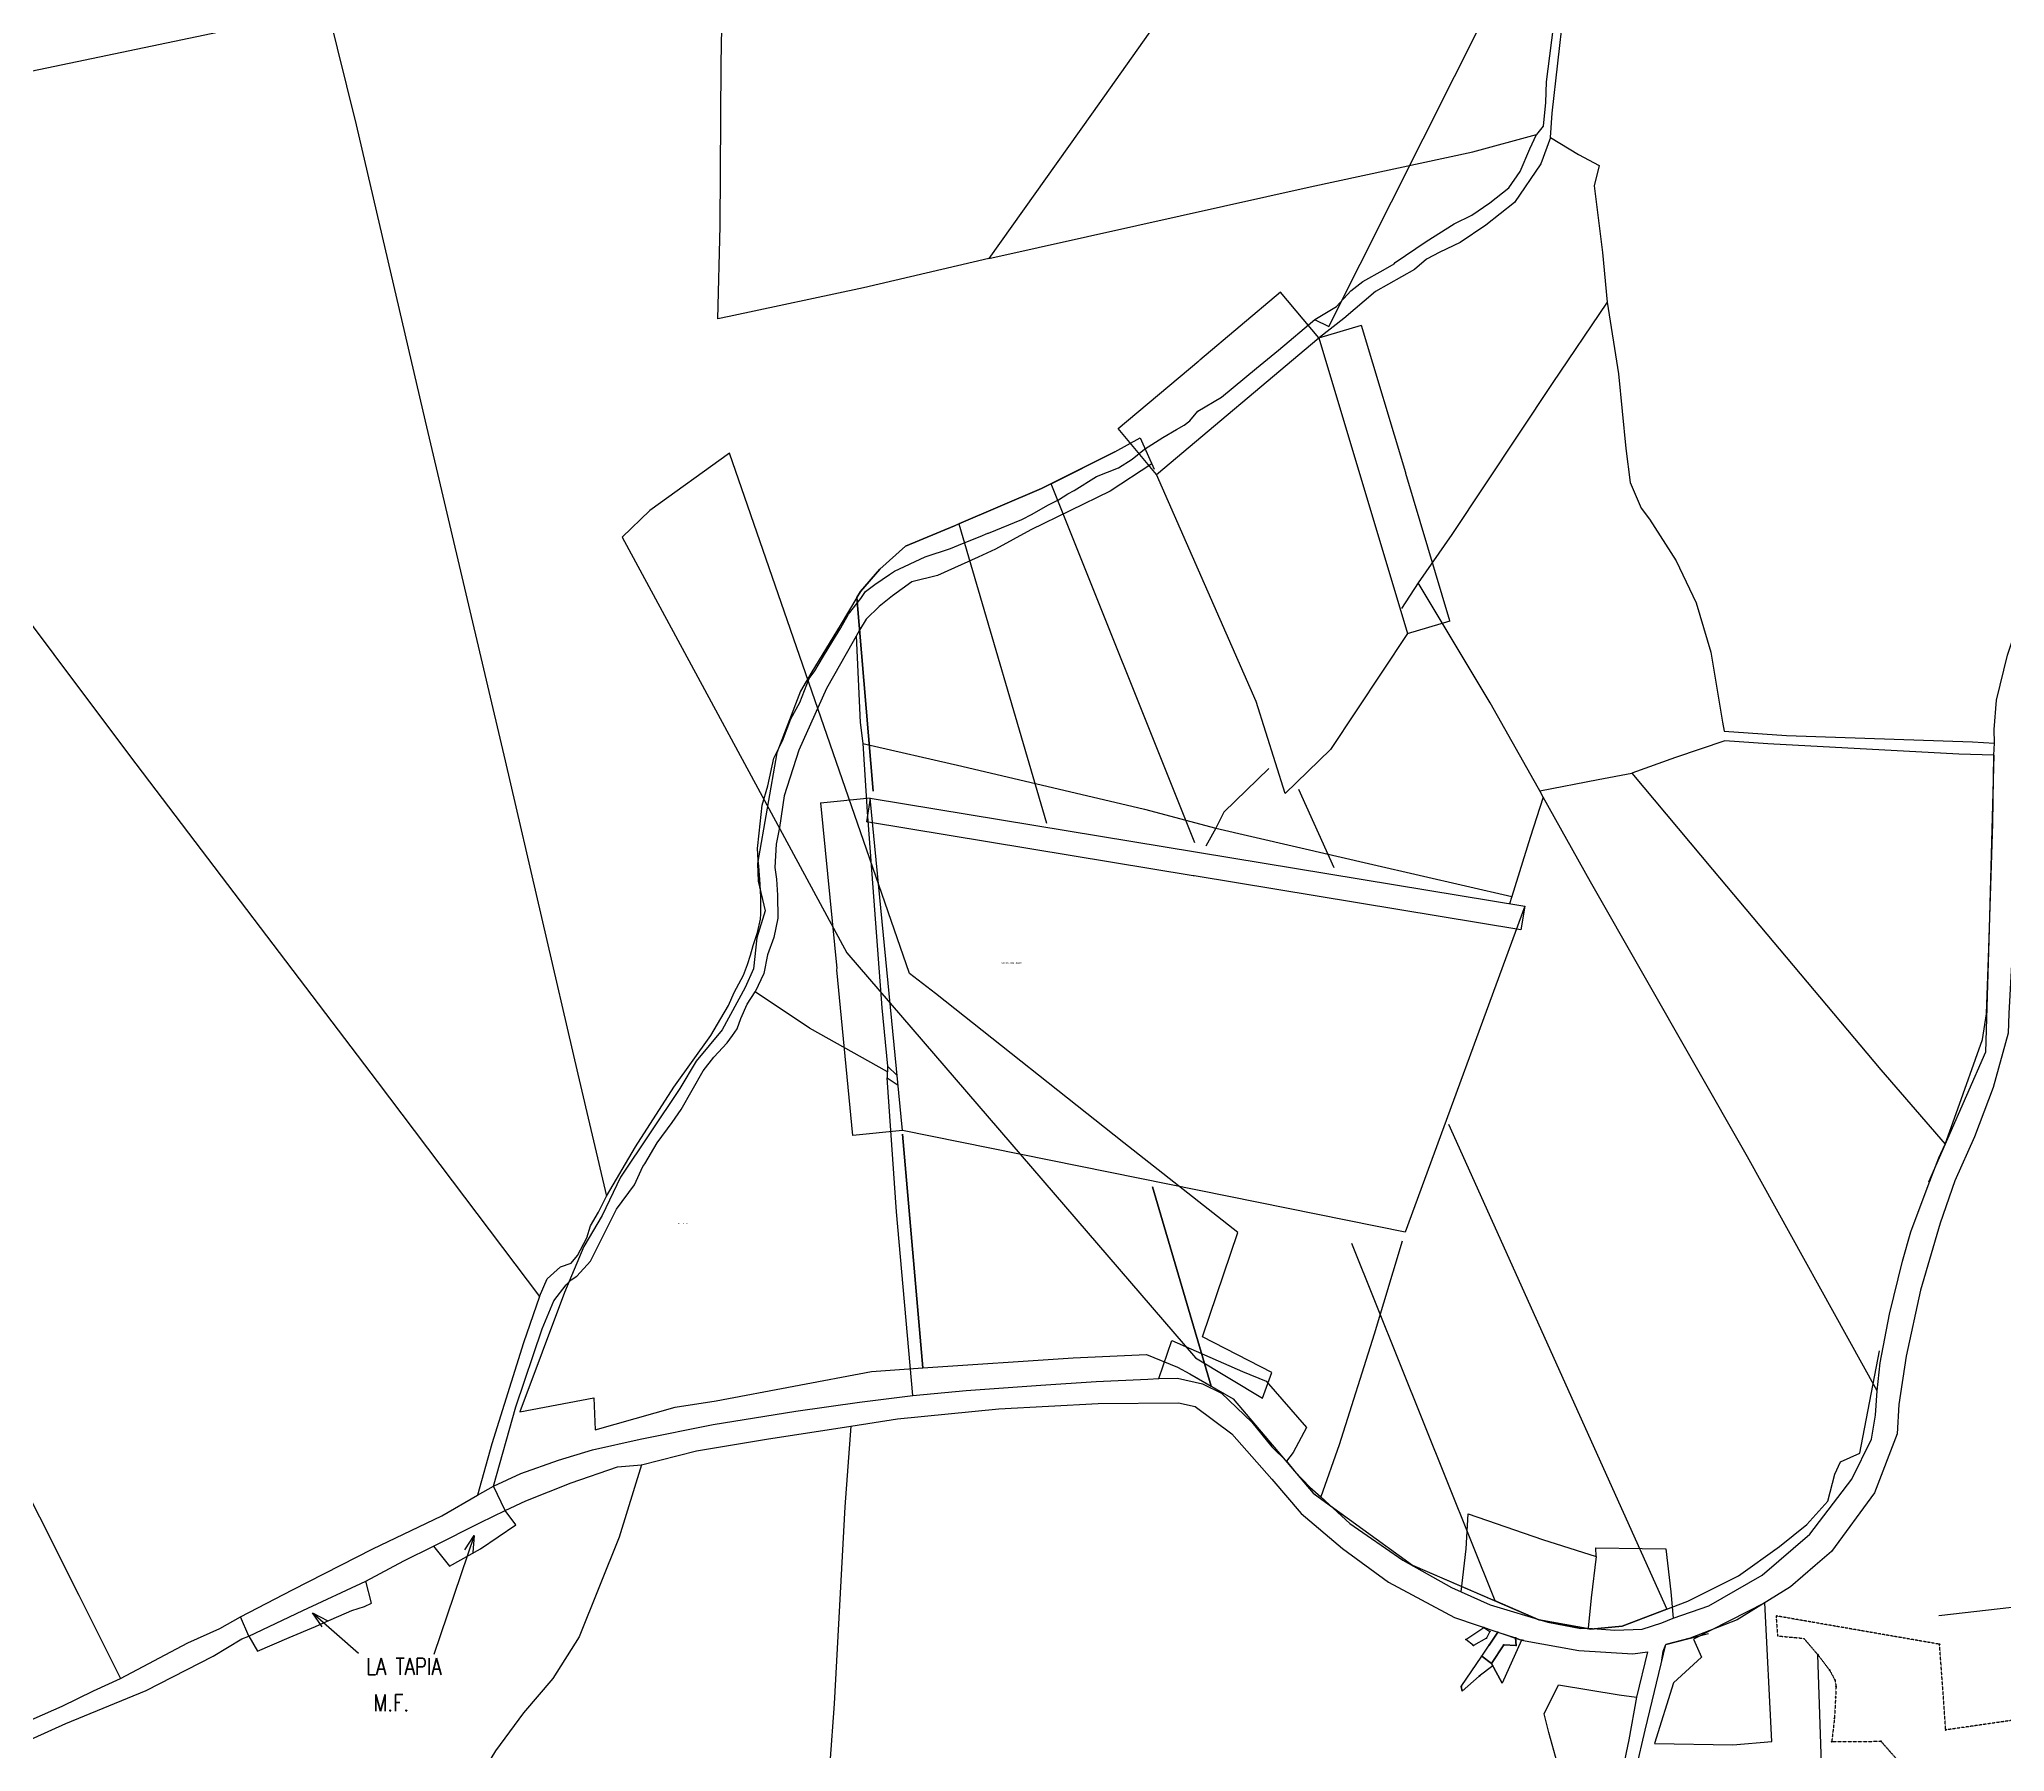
# Model space of a CAD drawing. Header units: metres. Extents: x 615852 to 659911, y 1301217 to 1325118.
# Drawn here: x 638711 to 641066, y 1320397 to 1322448 of the extents above; entities that cross this region are included whole.
import ezdxf
from ezdxf.enums import TextEntityAlignment as Align

# ---------------------------------------------------------------- set-up
doc = ezdxf.new("R2010")
doc.units = ezdxf.units.M
doc.header["$PDMODE"] = 32
doc.header["$PDSIZE"] = 0.5
doc.linetypes.add('HIDDEN', pattern=[0.375, 0.25, -0.125])
for name, color, linetype in [('-3', 7, 'Continuous'), ('2', 1, 'Continuous'), ('20', 7, 'Continuous'), ('CVL_CUADCON_LIN', 8, 'Continuous'), ('CVL_CUADCON_TIT', 1, 'Continuous')]:
    doc.layers.add(name, color=color, linetype=linetype)
for name, color, linetype, lineweight in [('1ER CEDULA', 7, 'Continuous', 0), ('Point', 5, 'Continuous', 100), ('Point_Name', 1, 'Continuous', 100)]:
    doc.layers.add(name, color=color, linetype=linetype, lineweight=lineweight)
doc.styles.add('MONOTXT4', font='monotxt4.shx')
doc.styles.add('ROMANS', font='ROMANS', dxfattribs={"height": 0.2})
doc.styles.get("Standard").update_dxf_attribs({"font": 'arial.ttf'})
doc.dimstyles.new('STANDARD$0', dxfattribs={"dimtxt": 0.6, "dimasz": 0.5, "dimexe": 0.125, "dimexo": 0.000625, "dimgap": 0.0625, "dimtad": 0, "dimzin": 1, "dimdsep": 46, "dimtxsty": 'ROMANS', "dimblk1": 'ARCHTICK', "dimblk2": 'ARCHTICK', "dimsah": 1, "dimcen": 2.5, "dimclrd": 1, "dimclre": 1, "dimclrt": 30, "dimaunit": 1, "dimadec": 0, "dimazin": 0, "dimtfac": 1, "dimtofl": 0, "dimtmove": 1, "dimatfit": 3, "dimldrblk": 'ARCHTICK', "dimfxl": 1, "dimtolj": 1, "dimtzin": 1, "dimarcsym": 0})

# ---------------------------------------------------------------- blocks, each defined once
blk = doc.blocks.new('_ARCHTICK')
at = {"color": 0, "linetype": 'ByBlock', "const_width": 0.15}
blk.add_lwpolyline([(-0.5, -0.5), (0.5, 0.5)], dxfattribs=at)
blk = doc.blocks.new('*D69')
at = {"layer": 'CVL_CUADCON_TIT', "color": 1, "lineweight": -2, "ltscale": 0.5, "transparency": 16777216}
for p, q in [((639706.6, 1321539.2), (639647, 1321533.4)), ((639647.2, 1321533.5), (639666.4, 1321335.1)), ((639685.9, 1321135.2), (639666.6, 1321333.6)), ((639745.3, 1321141), (639685.7, 1321135.2))]:
    blk.add_line(p, q, dxfattribs=at)
at = {"layer": 'Defpoints', "color": 0, "ltscale": 0.5, "transparency": 16777216}
for p in [(639706.6, 1321539.2), (639685.9, 1321135.2), (639745.3, 1321141)]:
    blk.add_point(p, dxfattribs=at)
at = {"layer": 'CVL_CUADCON_TIT', "color": 1, "lineweight": -2, "ltscale": 0.5, "transparency": 16777216, "xscale": 0.5, "yscale": 0.5, "zscale": 0.5}
for p, rotation in [((639647.2, 1321533.5), 95.55085278129665), ((639685.9, 1321135.2), 275.5508527812966)]:
    blk.add_blockref('_ARCHTICK', p, dxfattribs=dict(at, rotation=rotation))
at = {"layer": 'CVL_CUADCON_TIT', "color": 30, "ltscale": 0.5, "transparency": 16777216, "insert": (639666.5, 1321334.4), "char_height": 0.2, "attachment_point": 5, "rotation": 275.5509, "style": 'ROMANS'}
blk.add_mtext('\\A1;400.09m.', dxfattribs=at)
blk = doc.blocks.new('*D70')
at = {"layer": 'CVL_CUADCON_TIT', "color": 1, "lineweight": -2, "ltscale": 0.5, "transparency": 16777216}
for p, q in [((639706.6, 1321539.2), (639702, 1321511.1)), ((639702, 1321511.2), (640093.4, 1321446.5)), ((640486.3, 1321381.7), (640094.9, 1321446.3)), ((640490.9, 1321409.7), (640486.2, 1321381.5))]:
    blk.add_line(p, q, dxfattribs=at)
at = {"layer": 'Defpoints', "color": 0, "ltscale": 0.5, "transparency": 16777216}
for p in [(639706.6, 1321539.2), (640490.9, 1321409.7), (640486.3, 1321381.7)]:
    blk.add_point(p, dxfattribs=at)
at = {"layer": 'CVL_CUADCON_TIT', "color": 1, "lineweight": -2, "ltscale": 0.5, "transparency": 16777216, "xscale": 0.5, "yscale": 0.5, "zscale": 0.5}
for p, rotation in [((639702, 1321511.2), 170.6214751906938), ((640486.3, 1321381.7), 350.6214751906938)]:
    blk.add_blockref('_ARCHTICK', p, dxfattribs=dict(at, rotation=rotation))
at = {"layer": 'CVL_CUADCON_TIT', "color": 30, "ltscale": 0.5, "transparency": 16777216, "insert": (640094.1, 1321446.4), "char_height": 0.2, "attachment_point": 5, "rotation": 350.6215, "style": 'ROMANS'}
blk.add_mtext('\\A1;794.88m.', dxfattribs=at)
blk = doc.blocks.new('*D71')
at = {"layer": 'CVL_CUADCON_TIT', "color": 1, "lineweight": -2, "ltscale": 0.5, "transparency": 16777216}
for p, q in [((640616.2, 1322863), (640633.2, 1322854.5)), ((640633.1, 1322854.6), (640444.9, 1322480.1)), ((640256, 1322104.3), (640444.3, 1322478.7)), ((640239.1, 1322112.8), (640256.2, 1322104.2))]:
    blk.add_line(p, q, dxfattribs=at)
at = {"layer": 'Defpoints', "color": 0, "ltscale": 0.5, "transparency": 16777216}
for p in [(640616.2, 1322863), (640633.1, 1322854.6), (640239.1, 1322112.8)]:
    blk.add_point(p, dxfattribs=at)
at = {"layer": 'CVL_CUADCON_TIT', "color": 1, "lineweight": -2, "ltscale": 0.5, "transparency": 16777216, "xscale": 0.5, "yscale": 0.5, "zscale": 0.5}
for p, rotation in [((640633.1, 1322854.6), 63.31671806371305), ((640256, 1322104.3), 243.316718063713)]:
    blk.add_blockref('_ARCHTICK', p, dxfattribs=dict(at, rotation=rotation))
at = {"layer": 'CVL_CUADCON_TIT', "color": 30, "ltscale": 0.5, "transparency": 16777216, "insert": (640444.6, 1322479.4), "char_height": 0.2, "attachment_point": 5, "rotation": 63.3167, "style": 'ROMANS'}
blk.add_mtext('\\A1;839.72m.', dxfattribs=at)
blk = doc.blocks.new('*D72')
at = {"layer": 'CVL_CUADCON_TIT', "color": 1, "lineweight": -2, "ltscale": 0.5, "transparency": 16777216}
for p, q in [((640198.3, 1322145.4), (640101.6, 1322064.2)), ((640244.3, 1322090.6), (640198.2, 1322145.5)), ((640003.7, 1321982), (640100.4, 1322063.2)), ((640049.8, 1321927.2), (640003.7, 1321982.1))]:
    blk.add_line(p, q, dxfattribs=at)
at = {"layer": 'Defpoints', "color": 0, "ltscale": 0.5, "transparency": 16777216}
for p in [(640198.3, 1322145.4), (640244.3, 1322090.6), (640049.8, 1321927.2)]:
    blk.add_point(p, dxfattribs=at)
at = {"layer": 'CVL_CUADCON_TIT', "color": 1, "lineweight": -2, "ltscale": 0.5, "transparency": 16777216, "xscale": 0.5, "yscale": 0.5, "zscale": 0.5}
for p, rotation in [((640198.3, 1322145.4), 40.02250144318512), ((640003.7, 1321982), 220.0225014431851)]:
    blk.add_blockref('_ARCHTICK', p, dxfattribs=dict(at, rotation=rotation))
at = {"layer": 'CVL_CUADCON_TIT', "color": 30, "ltscale": 0.5, "transparency": 16777216, "insert": (640101, 1322063.7), "char_height": 0.2, "attachment_point": 5, "rotation": 40.0225, "style": 'ROMANS'}
blk.add_mtext('\\A1;254.05m.', dxfattribs=at)
blk = doc.blocks.new('*D73')
at = {"layer": 'CVL_CUADCON_TIT', "color": 1, "lineweight": -2, "ltscale": 0.5, "transparency": 16777216}
for p, q in [((640244.3, 1322090.6), (640295.2, 1322105.9)), ((640295, 1322105.8), (640347.9, 1321929.6)), ((640401.3, 1321751.9), (640348.4, 1321928.2)), ((640350.5, 1321736.7), (640401.4, 1321751.9))]:
    blk.add_line(p, q, dxfattribs=at)
at = {"layer": 'Defpoints', "color": 0, "ltscale": 0.5, "transparency": 16777216}
for p in [(640244.3, 1322090.6), (640350.5, 1321736.7), (640401.3, 1321751.9)]:
    blk.add_point(p, dxfattribs=at)
at = {"layer": 'CVL_CUADCON_TIT', "color": 1, "lineweight": -2, "ltscale": 0.5, "transparency": 16777216, "xscale": 0.5, "yscale": 0.5, "zscale": 0.5}
for p, rotation in [((640295, 1322105.8), 106.7085637605248), ((640401.3, 1321751.9), 286.7085637605248)]:
    blk.add_blockref('_ARCHTICK', p, dxfattribs=dict(at, rotation=rotation))
at = {"layer": 'CVL_CUADCON_TIT', "color": 30, "ltscale": 0.5, "transparency": 16777216, "insert": (640348.2, 1321928.9), "char_height": 0.2, "attachment_point": 5, "rotation": 286.7086, "style": 'ROMANS'}
blk.add_mtext('\\A1;369.53m.', dxfattribs=at)

msp = doc.modelspace()

# ---------------------------------------------------------------- linework, layer by layer
at = {"layer": '-3', "color": 1, "linetype": 'HIDDEN', "elevation": 35.4026}
msp.add_lwpolyline([(641176.453, 1320449.02289), (640995.32955, 1320422.91632), (640987.92797, 1320525.56637), (640791.98869, 1320559.55442), (640793.70144, 1320535.5588), (640825.25466, 1320532.62771), (640842.10589, 1320512.92003), (640856.06714, 1320494.61611), (640862.49213, 1320482.81578), (640863.89003, 1320475.19397), (640863.30301, 1320462.14534), (640861.9914, 1320436.6848), (640858.70144, 1320408.98493), (640917.66467, 1320409.32381), (640944.31134, 1320379.03183)], dxfattribs=at)
at = {"color": 1}
for p, q in [((639999.88445, 1321954.31963), (639911.7449, 1321910.21187)), ((639999.88445, 1321954.31963), (639911.7449, 1321910.21187)), ((639911.7449, 1321910.21187), (639807.69995, 1321865.61494)), ((639911.7449, 1321910.21187), (639807.69995, 1321865.61494)), ((639807.69995, 1321865.61494), (639748.7014, 1321841.20197)), ((639807.69995, 1321865.61494), (639748.7014, 1321841.20197)), ((639748.7014, 1321841.20197), (639717.95391, 1321813.77878)), ((639748.7014, 1321841.20197), (639717.95391, 1321813.77878)), ((639717.95391, 1321813.77878), (639694.75685, 1321786.83995)), ((639717.95391, 1321813.77878), (639694.75685, 1321786.83995)), ((639694.75685, 1321786.83995), (639690.3785, 1321779.67129)), ((639694.75685, 1321786.83995), (639690.3785, 1321779.67129)), ((639690.3785, 1321779.67129), (639710.05377, 1321547.72782)), ((639690.3785, 1321779.67129), (639710.05377, 1321547.72782)), ((639745.35671, 1321136.7469), (639769.70707, 1320856.72421)), ((639745.35671, 1321136.7469), (639769.70707, 1320856.72421)), ((639769.70707, 1320856.72421), (639949.91681, 1320868.74221)), ((639769.70707, 1320856.72421), (639949.91681, 1320868.74221)), ((639949.91681, 1320868.74221), (640037.78171, 1320872.61059)), ((639949.91681, 1320868.74221), (640037.78171, 1320872.61059)), ((640037.78171, 1320872.61059), (640074.96146, 1320857.58804)), ((640037.78171, 1320872.61059), (640074.96146, 1320857.58804)), ((640892.2573, 1320754.53611), (640916.12777, 1320877.13383)), ((640892.2573, 1320754.53611), (640916.12777, 1320877.13383)), ((640074.96146, 1320857.58804), (640089.5223, 1320849.6078)), ((640074.96146, 1320857.58804), (640089.5223, 1320849.6078)), ((640089.5223, 1320849.6078), (640141.29409, 1320819.77929)), ((640089.5223, 1320849.6078), (640141.29409, 1320819.77929)), ((640141.29409, 1320819.77929), (640237.30688, 1320706.49294)), ((640141.29409, 1320819.77929), (640237.30688, 1320706.49294)), ((640862.29923, 1320729.26845), (640869.12977, 1320744.15632)), ((640862.29923, 1320729.26845), (640869.12977, 1320744.15632)), ((640869.12977, 1320744.15632), (640892.2573, 1320754.53611)), ((640869.12977, 1320744.15632), (640892.2573, 1320754.53611)), ((640853.91259, 1320696.90755), (640862.29923, 1320729.26845)), ((640853.91259, 1320696.90755), (640862.29923, 1320729.26845)), ((640237.30688, 1320706.49294), (640356.44786, 1320620.3859)), ((640237.30688, 1320706.49294), (640356.44786, 1320620.3859)), ((640828.90915, 1320669.16132), (640853.91259, 1320696.90755)), ((640828.90915, 1320669.16132), (640853.91259, 1320696.90755)), ((640796.21907, 1320642.66437), (640828.90915, 1320669.16132)), ((640796.21907, 1320642.66437), (640828.90915, 1320669.16132)), ((640747.15698, 1320607.64169), (640796.21907, 1320642.66437)), ((640747.15698, 1320607.64169), (640796.21907, 1320642.66437)), ((640356.44786, 1320620.3859), (640507.89178, 1320554.88975)), ((640356.44786, 1320620.3859), (640507.89178, 1320554.88975)), ((640686.45759, 1320577.10007), (640747.15698, 1320607.64169)), ((640686.45759, 1320577.10007), (640747.15698, 1320607.64169)), ((640507.89178, 1320554.88975), (640569.97356, 1320543.59993)), ((640507.89178, 1320554.88975), (640569.97356, 1320543.59993)), ((640607.73641, 1320547.36455), (640686.45759, 1320577.10007)), ((640607.73641, 1320547.36455), (640686.45759, 1320577.10007)), ((640569.97356, 1320543.59993), (640607.73641, 1320547.36455)), ((640569.97356, 1320543.59993), (640607.73641, 1320547.36455))]:
    msp.add_line(p, q, dxfattribs=at)
at = {"color": 1, "ltscale": 0.5}
for p, q in [((640420.36644, 1320531.25552), (640442.00245, 1320545.85323)), ((640429.26699, 1320523.97334), (640420.36644, 1320531.25552)), ((640445.06454, 1320532.80779), (640429.26699, 1320523.97334)), ((640449.23016, 1320541.01069), (640445.06454, 1320532.80779)), ((640458.59224, 1320540.16723), (640479.82291, 1320533.34458)), ((640487.14202, 1320530.64817), (640463.78899, 1320479.09048)), ((640479.82291, 1320533.34458), (640487.14202, 1320530.64817)), ((640479.82291, 1320533.34458), (640480.479, 1320524.01763)), ((640450.9365, 1320502.58477), (640439.26096, 1320511.35071)), ((640450.9365, 1320502.58477), (640465.75629, 1320524.91444)), ((640480.479, 1320524.01763), (640465.75629, 1320524.91444)), ((640416.05558, 1320469.3331), (640436.38627, 1320487.22135)), ((640450.9365, 1320502.58477), (640463.78899, 1320479.09048)), ((640414.80439, 1320474.89408), (640416.05558, 1320469.3331))]:
    msp.add_line(p, q, dxfattribs=at)
at = {"color": 1}
msp.add_lwpolyline([(640176.63347, 1320820.55034), (640187.63227, 1320851.02634), (640104.55587, 1320893.92824), (640147.11917, 1321018.87774), (640010.58437, 1321126.33614), (639784.76357, 1321305.07894), (639753.63767, 1321329.15384), (639537.93547, 1321952.45564), (639442.69267, 1321883.86614), (639409.39947, 1321851.79164), (639678.58777, 1321354.10594), (640096.55497, 1320868.81714)], close=True, dxfattribs=at)
msp.add_lwpolyline([(639710.05377, 1321547.72782), (639690.3785, 1321779.67129), (639671.928, 1321748.17792), (639636.44949, 1321690.57759), (639623.21796, 1321667.55957), (639594.67032, 1321593.73712), (639571.71127, 1321461.0894), (639572.24328, 1321439.94612), (639580.65203, 1321404.2738), (639570.87969, 1321372.12628), (639566.73041, 1321334.95712), (639556.80625, 1321312.61183), (639529.39458, 1321261.83888), (639497.84636, 1321224.21548), (639478.42478, 1321191.32109), (639407.5738, 1321085.31926), (639385.27865, 1321039.22842), (639363.60397, 1321002.26448), (639340.43842, 1320947.13375), (639286.71036, 1320803.87774), (639375.36064, 1320821.00675), (639377.15685, 1320782.59877), (639473.06294, 1320809.65679), (639522.11102, 1320817.03556), (639708.30264, 1320852.29104), (639769.70707, 1320856.72421), (639745.35671, 1321136.7469)], dxfattribs=at)
at = {"color": 1, "ltscale": 0.5, "flags": 128}
for points in [[(640442.00245, 1320545.85323), (640449.23016, 1320541.01069), (640445.06454, 1320532.80779), (640429.26699, 1320523.97334), (640420.36644, 1320531.25552)], [(640458.59224, 1320540.16723), (640479.82291, 1320533.34458), (640480.479, 1320524.01763), (640465.75629, 1320524.91444), (640450.9365, 1320502.58477), (640439.26096, 1320511.35071)], [(640479.82291, 1320533.34458), (640487.14202, 1320530.64817), (640463.78899, 1320479.09048), (640450.9365, 1320502.58477), (640465.75629, 1320524.91444), (640480.479, 1320524.01763)], [(640439.26096, 1320511.35071), (640450.9365, 1320502.58477), (640452.49087, 1320499.7434), (640436.38627, 1320487.22135), (640416.05558, 1320469.3331), (640414.80439, 1320474.89408)]]:
    msp.add_lwpolyline(points, close=True, dxfattribs=at)
for points in [[(640442.00245, 1320545.85323), (640449.23016, 1320541.01069)], [(640458.59224, 1320540.16723), (640448.11881, 1320524.55482)], [(640414.80439, 1320474.89408), (640439.26096, 1320511.35071)], [(640439.26096, 1320511.35071), (640448.11881, 1320524.55482)], [(640655.32964, 1320506.46255), (640656.91064, 1320517.34834), (640659.89802, 1320525.19917)], [(640452.49087, 1320499.7434), (640436.38627, 1320487.22135)]]:
    msp.add_lwpolyline(points, dxfattribs=at)
at = {"color": 1, "ltscale": 0.5}
for p in [(640420.36644, 1320531.25552), (640442.00245, 1320545.85323), (640445.06454, 1320532.80779), (640449.23016, 1320541.01069), (640458.59224, 1320540.16723), (640479.82291, 1320533.34458), (640487.14202, 1320530.64817), (640488.68613, 1320530.36447), (640429.26699, 1320523.97334), (640439.26096, 1320511.35071), (640448.11881, 1320524.55482), (640465.75629, 1320524.91444), (640480.479, 1320524.01763), (640436.38627, 1320487.22135), (640450.9365, 1320502.58477), (640452.49087, 1320499.7434), (640414.80439, 1320474.89408)]:
    msp.add_point(p, dxfattribs=at)
at = {"layer": '1ER CEDULA', "color": 1, "lineweight": 0}
for p in [(640018.26117, 1321964.36268), (639904.63823, 1321907.16572), (639787.58777, 1321857.29273), (640055.51565, 1320865.44516), (640271.23325, 1320681.97325), (640789.54763, 1320637.902), (640525.15497, 1320551.75037)]:
    msp.add_point(p, dxfattribs=at)
at = {"layer": '2', "color": 1, "linetype": 'Continuous'}
for p, q in [((640044.10551, 1321939.75374), (639994.05202, 1321906.90417)), ((639994.05202, 1321906.90417), (639899.18702, 1321860.59517)), ((639899.18702, 1321860.59517), (639856.71002, 1321837.55817)), ((639836.11102, 1321828.19817), (639787.02902, 1321805.93617)), ((639856.71002, 1321837.55817), (639836.11102, 1321828.19817)), ((639787.02902, 1321805.93617), (639756.52502, 1321798.37617)), ((639733.37002, 1321781.65117), (639717.33602, 1321768.72417)), ((639756.52502, 1321798.37617), (639733.37002, 1321781.65117)), ((640362.98902, 1321797.34617), (640343.17122, 1321766.64975)), ((639717.33602, 1321768.72417), (639701.80702, 1321753.76217)), ((639693.64902, 1321740.56317), (639686.25402, 1321727.10917)), ((639701.80702, 1321753.76217), (639693.64902, 1321740.56317)), ((641053.12402, 1321590.78417), (641053.66102, 1321605.01617)), ((640184.31144, 1321574.93296), (640130.19802, 1321522.33917)), ((640512.86602, 1321540.59017), (640509.07002, 1321547.96917)), ((640130.19802, 1321522.33917), (640120.75802, 1321503.29817)), ((639738.91182, 1321207.03335), (639727.11902, 1321218.21217)), ((639727.09002, 1321204.23317), (639740.0516, 1321195.3059)), ((639235.95102, 1320704.34217), (639255.02802, 1320714.97617)), ((639269.19602, 1320685.97217), (639255.02802, 1320714.97617)), ((639231.89702, 1320656.00517), (639183.71002, 1320513.22817)), ((638961.96602, 1320535.14917), (638952.10502, 1320558.29817)), ((639038.25602, 1320563.20017), (639093.58202, 1320515.01317)), ((640638.03002, 1320516.35017), (640624.70602, 1320462.24417))]:
    msp.add_line(p, q, dxfattribs=at)
at = {"layer": '2', "color": 1, "linetype": 'Continuous', "lineweight": 30}
msp.add_line((641118.08902, 1320574.55117), (640987.21202, 1320559.57917), dxfattribs=at)
at = {"layer": '2', "color": 1, "linetype": 'Continuous'}
for points in [[(640560.76202, 1322828.27217), (640559.93602, 1322797.52217), (640534.79702, 1322559.18117), (640527.00702, 1322478.63217), (640516.42202, 1322397.58017), (640515.86302, 1322372.67517), (640512.75502, 1322344.21617), (640505.11202, 1322334.32117)], [(640521.61902, 1322330.72717), (640523.71202, 1322359.95017), (640537.42602, 1322479.62717), (640554.78002, 1322639.19717), (640567.98802, 1322759.89117), (640571.15102, 1322814.78017), (640619.93102, 1322814.16917), (640647.62602, 1322814.87317), (640663.36002, 1322805.94417), (640707.51002, 1322777.64017), (640754.21602, 1322757.20917), (640754.21602, 1322757.20917), (640806.27502, 1322744.64517), (640851.99102, 1322736.67017), (640885.02002, 1322736.60017), (640935.58802, 1322740.30517), (640985.68202, 1322761.03917), (641014.16002, 1322771.39917), (641053.29402, 1322774.87417), (641118.07802, 1322772.95817)], [(640261.34402, 1322768.92717), (640197.89202, 1322678.07517), (639971.61402, 1322358.57817), (639848.79402, 1322185.76117)], [(639848.79402, 1322185.76117), (639698.56602, 1322150.75317), (639537.41402, 1322116.52917), (639524.19602, 1322113.50817), (639526.71302, 1322224.56617), (639528.13302, 1322419.24317), (639531.28802, 1322592.82217)], [(638270.78702, 1322319.73717), (638539.71202, 1322376.86017), (638926.32002, 1322457.36917), (639056.46002, 1322484.54217)], [(639056.46002, 1322484.54217), (639090.47202, 1322345.95817), (639173.32502, 1321990.98717), (639269.28102, 1321584.14217), (639356.41002, 1321208.57717), (639390.40702, 1321062.62217)], [(641053.66102, 1321605.01617), (641053.44102, 1321621.53617), (641056.30902, 1321656.85717), (641069.12502, 1321710.71017), (641082.92902, 1321751.59917), (641108.69002, 1321799.32517), (641177.45602, 1321880.25317), (641344.98902, 1322051.19617), (641410.66402, 1322111.03717), (641442.49002, 1322143.50117), (641475.12402, 1322197.82017), (641502.41502, 1322248.59317), (641525.10902, 1322287.93817), (641530.96702, 1322295.29617), (641577.79702, 1322334.33617), (641651.33202, 1322386.53517), (641693.81502, 1322412.36917)], [(639390.40702, 1321062.62217), (639425.33702, 1321121.51117), (639471.21802, 1321192.83017), (639515.80802, 1321254.74917), (639527.79202, 1321275.30917), (639536.71802, 1321291.04817), (639543.60902, 1321306.28217), (639554.83102, 1321327.09917), (639559.43102, 1321340.05117), (639563.01202, 1321351.22617), (639566.33902, 1321362.91017), (639571.70602, 1321378.40217), (639575.04202, 1321394.15217), (639575.56302, 1321400.50517), (639575.58502, 1321410.92517), (639575.35002, 1321420.32917), (639574.62102, 1321436.08817), (639573.14202, 1321457.94817), (639572.14002, 1321464.81217), (639572.14002, 1321465.06617), (639571.40702, 1321478.79217), (639573.47802, 1321497.34117), (639577.10402, 1321530.88117), (639584.01202, 1321553.99417), (639590.94002, 1321587.01917), (639601.65502, 1321608.09117), (639611.36502, 1321634.50217), (639622.07602, 1321653.79517), (639633.31402, 1321682.49017), (639640.19402, 1321691.87917), (639650.64702, 1321709.39417), (639661.86402, 1321727.92317), (639671.55102, 1321743.40617), (639680.73102, 1321759.65217), (639695.50702, 1321778.42817), (639701.11402, 1321787.05717), (639712.05602, 1321795.42117), (639729.61102, 1321807.07517), (639735.71702, 1321811.12817), (639772.59302, 1321828.33217), (639802.84902, 1321838.43417), (639817.08902, 1321844.24917), (639838.19402, 1321852.84617), (639847.60302, 1321856.63817), (639848.36502, 1321856.63717), (639888.28902, 1321873.32617), (639900.49702, 1321879.65417), (639919.32102, 1321890.28817), (639932.29102, 1321896.61517), (639943.23202, 1321903.96217), (639950.86202, 1321908.01217), (639977.82802, 1321924.47517), (640004.27302, 1321935.09317), (640020.55502, 1321945.47917), (640035.31602, 1321957.39317), (640057.19502, 1321971.57917), (640073.47502, 1321980.94817), (640082.88602, 1321986.01117), (640089.75702, 1321991.33417), (640099.18202, 1322003.00517), (640127.67302, 1322019.71817), (640169.41202, 1322054.44917), (640195.88002, 1322075.99517), (640239.14902, 1322112.75617), (640265.35002, 1322128.20317), (640282.41202, 1322146.97517), (640296.91702, 1322158.38117), (640321.08202, 1322171.79917), (640334.31002, 1322179.65017), (640335.58302, 1322180.91817), (640372.73002, 1322206.25517), (640406.31102, 1322227.27817), (640427.42102, 1322237.90817), (640449.04702, 1322252.60317), (640471.95002, 1322270.34517), (640485.45602, 1322289.88617), (640496.94602, 1322317.31017), (640505.11202, 1322334.32117)], [(639848.79402, 1322185.76117), (640025.96302, 1322225.28817), (640233.88902, 1322271.86617), (640428.84802, 1322313.64217), (640505.11202, 1322334.32117)], [(640521.61902, 1322330.72717), (640510.12102, 1322299.23717), (640478.77402, 1322252.79417), (640444.16402, 1322225.92717), (640413.63202, 1322204.89717), (640389.21702, 1322193.25817), (640373.19402, 1322184.90517), (640358.68602, 1322172.73617), (640311.88302, 1322146.40417), (640273.95902, 1322113.95317), (640245.06822, 1322091.11605)], [(640521.61902, 1322330.72717), (640555.36902, 1322310.57817), (640579.98602, 1322297.31017)], [(638270.78702, 1322319.73717), (638386.57602, 1322164.96817), (638546.45502, 1321953.43017), (638819.08202, 1321590.43317), (639115.78802, 1321199.93717), (639310.12502, 1320942.32417)], [(640579.98602, 1322297.31017), (640574.09202, 1322272.92417), (640584.08902, 1322193.09917), (640589.55502, 1322133.36217)], [(640589.55502, 1322133.36217), (640523.54802, 1322035.90817), (640403.50602, 1321855.20717), (640362.98902, 1321797.34617)], [(640589.55502, 1322133.36217), (640603.09702, 1322047.68517), (640612.05702, 1321958.20517), (640617.30802, 1321917.27517), (640630.45602, 1321886.74917), (640640.33802, 1321873.51217), (640672.50102, 1321823.63117), (640696.27902, 1321773.25817), (640713.68802, 1321714.25817), (640727.74102, 1321630.35917), (640730.00502, 1321619.42517), (640804.43702, 1321614.18517), (641027.49502, 1321606.59617), (641053.66102, 1321605.01617)], [(640510.96802, 1321544.27917), (640449.32802, 1321653.56817), (640362.98902, 1321797.34617)], [(638183.01802, 1321755.62117), (638255.57102, 1321598.74317), (638414.71302, 1321276.65017), (638616.86102, 1320865.26017), (638758.30402, 1320584.37717), (638808.40302, 1320484.64417)], [(639689.95102, 1321733.83617), (639694.43602, 1321630.00617), (639697.94102, 1321604.83717)], [(639686.25402, 1321727.10917), (639654.12402, 1321670.75517), (639620.94102, 1321596.61317), (639603.55102, 1321542.26217), (639597.88302, 1321504.15117), (639594.03002, 1321484.08117), (639592.44802, 1321456.38217), (639594.45102, 1321442.40017), (639595.68202, 1321423.08217), (639595.87802, 1321395.37917), (639591.25702, 1321372.26117), (639583.33802, 1321351.69117), (639578.97202, 1321329.08117), (639568.76402, 1321307.24617)], [(639697.94102, 1321604.83717), (639816.53602, 1321577.64617), (640035.43702, 1321526.09817), (640120.75802, 1321503.29817)], [(639697.94102, 1321604.83717), (639703.10602, 1321522.73617), (639720.40402, 1321288.11717), (639727.11902, 1321218.21217), (639727.09002, 1321204.23317)], [(641053.12402, 1321590.78417), (641011.20402, 1321591.89017), (640782.31302, 1321604.32017), (640730.74402, 1321607.98717), (640671.50402, 1321588.03517), (640619.12602, 1321569.08417)], [(640994.48202, 1321124.54117), (641007.77002, 1321161.36517), (641039.45902, 1321249.99717), (641044.35002, 1321280.99317), (641047.05402, 1321359.52017), (641051.68302, 1321508.95117), (641053.12402, 1321590.78417)], [(640509.07002, 1321547.96917), (640578.96702, 1321561.54517), (640619.12602, 1321569.08417)], [(640619.12602, 1321569.08417), (640715.68802, 1321454.00317), (640917.68402, 1321213.91117), (640994.48202, 1321124.54117)], [(640512.86602, 1321540.59017), (640497.52102, 1321492.33417), (640475.52402, 1321421.47217)], [(640913.32902, 1320829.13517), (640757.91102, 1321109.53917), (640569.82102, 1321439.06317), (640512.86602, 1321540.59017)], [(640120.75802, 1321503.29817), (640108.62494, 1321481.90259)], [(640120.75802, 1321503.29817), (640308.67902, 1321459.69417), (640475.52402, 1321421.47217)], [(641078.24702, 1321453.99817), (641077.14602, 1321413.08217), (641074.19902, 1321339.89317), (641071.02902, 1321281.44517), (641069.96302, 1321257.55717), (641052.29702, 1321192.53117), (641029.81702, 1321133.61617), (641006.07902, 1321080.80317), (640988.69702, 1321030.26417), (640964.90202, 1320950.00217), (640947.71502, 1320870.74317), (640938.95602, 1320812.81617), (640937.10402, 1320777.49217), (640910.02602, 1320706.89617), (640858.30402, 1320636.60517), (640838.70702, 1320620.12717)], [(640475.52402, 1321421.47217), (640472.71532, 1321412.70749)], [(639255.02802, 1320714.97617), (639281.90302, 1320810.22517), (639313.34802, 1320903.43217), (639327.64502, 1320936.95017), (639342.42102, 1320956.23417), (639348.27702, 1320962.06717), (639355.14602, 1320966.62717), (639371.44402, 1320984.63817), (639402.57002, 1321046.83917), (639423.97202, 1321076.02117), (639434.18102, 1321098.11017), (639436.47402, 1321101.15517), (639451.26202, 1321126.28517), (639469.09802, 1321150.64617), (639480.05502, 1321166.12617), (639506.32002, 1321212.58017), (639519.31202, 1321229.07217), (639535.10002, 1321246.32117), (639541.72402, 1321254.94817), (639547.33002, 1321262.81517), (639551.42102, 1321275.25917), (639559.33302, 1321292.52517), (639568.76402, 1321307.24617)], [(639727.10502, 1321211.22317), (639633.97002, 1321263.90217), (639568.76402, 1321307.24617)], [(639757.55102, 1320823.70517), (639738.19002, 1321043.58617), (639727.09002, 1321204.23317)], [(640913.32902, 1320829.13517), (640916.70202, 1320862.93017), (640927.74802, 1320921.10817), (640943.63102, 1320984.35817), (640953.61302, 1321019.66317), (640974.30802, 1321075.27917), (640987.08102, 1321108.54617), (640994.48202, 1321124.54117)], [(639310.12502, 1320942.32417), (639319.57002, 1320963.39917), (639335.60602, 1320977.59717), (639348.31902, 1320982.14517), (639355.70602, 1320991.53317), (639367.18202, 1321012.34917), (639371.27802, 1321027.08117), (639380.96602, 1321043.32617), (639386.06902, 1321053.73617), (639390.40702, 1321062.62217)], [(640343.87339, 1321008.65929), (640310.56102, 1320897.25417), (640268.61802, 1320764.42217), (640246.63902, 1320702.20117)], [(639310.12502, 1320942.32417), (639291.20902, 1320886.70517), (639253.10102, 1320765.81017), (639235.95102, 1320704.34217)], [(640052.31502, 1320844.17517), (640067.90802, 1320889.63517), (640152.69002, 1320852.34917), (640181.12202, 1320840.59817), (640229.28002, 1320785.34517), (640213.21202, 1320755.39017), (640205.31402, 1320744.98617)], [(639757.55102, 1320823.70517), (639821.58902, 1320829.41417), (639911.03502, 1320835.83317), (639977.35702, 1320840.26717), (640039.35602, 1320843.18617), (640052.31502, 1320844.17517)], [(640052.31502, 1320844.17517), (640074.92802, 1320844.38117), (640104.89402, 1320837.45617), (640127.48302, 1320826.22517), (640163.99802, 1320791.83717), (640187.81902, 1320762.30517), (640205.31402, 1320744.98617)], [(639255.02802, 1320714.97617), (639287.83502, 1320730.15517), (639333.09302, 1320746.32517), (639374.02402, 1320758.43817), (639430.96202, 1320771.27917), (639518.39902, 1320788.88417), (639617.51902, 1320804.68617), (639693.76202, 1320815.45317), (639757.55102, 1320823.70517)], [(639683.54002, 1320786.75517), (639739.20002, 1320795.78717), (639860.67002, 1320807.47517), (639979.58902, 1320814.08517), (640076.13702, 1320814.89717), (640095.94602, 1320810.53517), (640139.83202, 1320777.65617), (640187.99302, 1320723.42017), (640222.96902, 1320682.42717), (640272.42602, 1320640.38817), (640327.72902, 1320600.11517), (640406.65702, 1320557.75917), (640487.14202, 1320530.64817), (640555.71402, 1320518.04917), (640620.24002, 1320514.10117), (640638.03002, 1320516.35017)], [(640668.85602, 1320556.69517), (640711.31702, 1320571.60017), (640775.41902, 1320608.31617), (640832.43202, 1320657.50117), (640882.87502, 1320723.21917), (640906.34902, 1320771.20417), (640911.23602, 1320800.16717), (640913.32902, 1320829.13517)], [(639432.67702, 1320740.52317), (639498.51602, 1320757.41117), (639582.38802, 1320771.21217), (639683.54002, 1320786.75517)], [(639683.54002, 1320786.75517), (639676.22602, 1320690.19317), (639669.62902, 1320572.02717), (639663.54102, 1320454.11417), (639658.05702, 1320382.96317)], [(640205.31402, 1320744.98617), (640215.19702, 1320732.51217), (640233.45102, 1320713.66617), (640246.63902, 1320702.20117)], [(639432.67702, 1320740.52317), (639405.82002, 1320653.91417), (639357.80702, 1320534.56517), (639326.45202, 1320484.56317), (639291.05102, 1320443.46617), (639257.41902, 1320397.79017), (639238.80902, 1320367.33117), (639214.59202, 1320328.49717), (639196.70202, 1320277.95917), (639183.43202, 1320250.03117), (639172.19902, 1320224.13117), (639161.99502, 1320204.07517), (639146.19802, 1320182.50517), (639129.39302, 1320165.00517), (639105.99402, 1320153.10917), (639069.10802, 1320131.33017), (639037.79802, 1320102.67717), (639024.30202, 1320087.96517), (638998.33602, 1320063.36717)], [(639269.19602, 1320685.97217), (639293.86502, 1320697.61117), (639348.28102, 1320719.09917), (639403.96202, 1320738.29617), (639432.67702, 1320740.52317)], [(638952.10502, 1320558.29817), (639014.42002, 1320590.69717), (639110.81502, 1320640.05217), (639193.47002, 1320679.52517), (639235.95102, 1320704.34217)], [(640246.63902, 1320702.20117), (640281.12602, 1320670.35917), (640344.80702, 1320626.51017), (640402.92102, 1320593.60217), (640414.85102, 1320588.23917)], [(639183.48502, 1320642.94817), (639239.44002, 1320671.54917), (639269.19602, 1320685.97217)], [(639183.48502, 1320642.94817), (639202.49102, 1320619.27217), (639239.62902, 1320640.03417), (639281.86402, 1320668.66317), (639269.19602, 1320685.97217)], [(640414.85102, 1320588.23917), (640420.54802, 1320639.82017), (640423.17602, 1320682.00317), (640512.29002, 1320651.06217), (640576.52802, 1320630.59417)], [(639220.76402, 1320638.65417), (639231.89702, 1320656.00517), (639230.23902, 1320635.45617)], [(639102.09602, 1320601.18617), (639147.87902, 1320625.48717), (639183.48502, 1320642.94817)], [(640576.52802, 1320630.59417), (640570.58102, 1320581.04717), (640566.69502, 1320544.96617)], [(640576.52802, 1320630.59417), (640576.04102, 1320641.01617), (640631.68102, 1320640.13517), (640659.88202, 1320640.07617), (640665.87302, 1320588.47017), (640668.85602, 1320556.69517)], [(638961.96602, 1320535.14917), (639026.81802, 1320566.01817), (639102.09602, 1320601.18617)], [(638961.96602, 1320535.14917), (638972.60002, 1320517.33617), (639010.49102, 1320533.77517), (639042.02202, 1320546.67017), (639051.43202, 1320551.22517), (639085.50902, 1320566.14817), (639100.76302, 1320570.94517), (639109.15602, 1320574.99317), (639102.09602, 1320601.18617)], [(640838.70702, 1320620.12717), (640809.18102, 1320594.26617), (640745.32802, 1320555.00817), (640689.13202, 1320532.76217), (640659.89802, 1320525.19917)], [(640414.85102, 1320588.23917), (640449.62702, 1320572.91717), (640518.43702, 1320552.18517), (640558.05602, 1320544.47617), (640566.69502, 1320544.96617)], [(638808.40302, 1320484.64417), (638889.03102, 1320527.17117), (638927.17802, 1320544.62617), (638952.10502, 1320558.29817)], [(639050.05402, 1320546.29417), (639038.25602, 1320563.20017), (639056.62202, 1320553.83517)], [(640566.69502, 1320544.96617), (640598.95702, 1320542.35617), (640631.73402, 1320543.55817), (640655.12502, 1320551.13317), (640668.85602, 1320556.69517)], [(638194.10802, 1319895.29817), (638297.03702, 1320032.57617), (638419.34702, 1320204.12317), (638469.27802, 1320268.06317), (638493.72602, 1320295.96817), (638519.43802, 1320320.31217), (638576.42402, 1320356.28117), (638649.66402, 1320388.65717), (638742.74102, 1320430.64917), (638839.11602, 1320470.34717), (638919.48702, 1320511.34917), (638953.57602, 1320532.11717), (638961.96602, 1320535.14917)], [(640655.49802, 1319874.04217), (640645.00702, 1319960.76117), (640634.25402, 1320043.63717), (640619.99502, 1320151.17317), (640602.96602, 1320270.66017), (640602.99302, 1320283.62217), (640635.29402, 1320422.57417), (640659.89802, 1320525.19917)], [(640853.66202, 1319874.88217), (640853.45802, 1320015.21617), (640848.25202, 1320322.75017), (640842.10589, 1320512.92003), (640842.10589, 1320512.92003)], [(638621.73802, 1320399.13617), (638681.24602, 1320426.20417), (638738.46402, 1320451.24417), (638775.85102, 1320469.97217), (638808.40302, 1320484.64417)], [(640603.64702, 1320353.76617), (640557.44302, 1320371.65517), (640533.81102, 1320369.67217), (640519.68702, 1320420.02317), (640514.14302, 1320442.14617), (640531.49202, 1320476.92817), (640604.13102, 1320464.82917), (640624.70602, 1320462.24417)], [(640624.70602, 1320462.24417), (640615.45302, 1320410.92517), (640603.64702, 1320353.76617)]]:
    msp.add_lwpolyline(points, dxfattribs=at)
at = {"layer": '20', "color": 1, "ltscale": 0.5}
for p, q in [((639999.88445, 1321954.31963), (639911.7449, 1321910.21187)), ((639911.7449, 1321910.21187), (639999.88445, 1321954.31963)), ((639911.7449, 1321910.21187), (639812.93014, 1321867.85676)), ((639812.93014, 1321867.85676), (639911.7449, 1321910.21187)), ((639812.93014, 1321867.85676), (639917.68584, 1321509.40725)), ((639812.93014, 1321867.85676), (639917.68584, 1321509.40725)), ((640044.96122, 1321073.45254), (640115.22151, 1320834.80111)), ((640044.96122, 1321073.45254), (640115.22151, 1320834.80111)), ((640892.2573, 1320754.53611), (640916.12777, 1320877.13383)), ((640115.22151, 1320834.80111), (640141.29409, 1320819.77929)), ((640141.29409, 1320819.77929), (640237.30688, 1320706.49294)), ((640862.29923, 1320729.26845), (640869.12977, 1320744.15632)), ((640869.12977, 1320744.15632), (640892.2573, 1320754.53611)), ((640853.91259, 1320696.90755), (640862.29923, 1320729.26845)), ((640237.30688, 1320706.49294), (640356.44786, 1320620.3859)), ((640828.90915, 1320669.16132), (640853.91259, 1320696.90755)), ((640796.21907, 1320642.66437), (640828.90915, 1320669.16132)), ((640747.15698, 1320607.64169), (640796.21907, 1320642.66437)), ((640356.44786, 1320620.3859), (640507.89178, 1320554.88975)), ((640686.45759, 1320577.10007), (640747.15698, 1320607.64169)), ((640507.89178, 1320554.88975), (640569.97356, 1320543.59993)), ((640607.73641, 1320547.36455), (640686.45759, 1320577.10007)), ((640569.97356, 1320543.59993), (640607.73641, 1320547.36455))]:
    msp.add_line(p, q, dxfattribs=at)
at = {"layer": '20', "color": 1, "ltscale": 0.5, "flags": 128}
for points in [[(640095.52923, 1321485.79069), (639923.2546, 1321915.97167), (639999.88445, 1321954.31963), (640030.09901, 1321970.83218), (640046.98459, 1321933.36547)], [(639690.3785, 1321779.67129), (639694.75685, 1321786.83995), (639717.95391, 1321813.77878), (639748.7014, 1321841.20197), (639807.69995, 1321865.61494), (639812.93014, 1321867.85676)], [(640219.67137, 1321550.19783), (640262.03576, 1321456.19722)], [(640399.49309, 1321148.6358), (640660.93125, 1320567.45795), (640607.73641, 1320547.36455), (640569.97356, 1320543.59993), (640507.89178, 1320554.88975), (640455.54726, 1320577.5276), (640283.57911, 1321005.91004)], [(639745.35671, 1321136.7469), (639769.70707, 1320856.72421), (639949.91681, 1320868.74221), (640037.78171, 1320872.61059), (640074.96146, 1320857.58804), (640089.5223, 1320849.6078), (640115.22151, 1320834.80111), (640044.96122, 1321073.45254)], [(639769.70707, 1320856.72421), (639949.91681, 1320868.74221), (640037.78171, 1320872.61059), (640074.96146, 1320857.58804), (640089.5223, 1320849.6078), (640141.29409, 1320819.77929), (640237.30688, 1320706.49294), (640275.77581, 1320678.6902)], [(639769.70707, 1320856.72421), (639949.91681, 1320868.74221), (640037.78171, 1320872.61059), (640074.96146, 1320857.58804), (640089.5223, 1320849.6078), (640115.22151, 1320834.80111)], [(640115.22151, 1320834.80111), (640141.29409, 1320819.77929), (640237.30688, 1320706.49294), (640356.44786, 1320620.3859), (640455.54726, 1320577.5276)]]:
    msp.add_lwpolyline(points, dxfattribs=at)
at = {"layer": 'CVL_CUADCON_LIN', "color": 1, "ltscale": 0.5, "flags": 128}
for points in [[(641053.12402, 1321590.78417), (641047.23534, 1321382.86755), (641043.04532, 1321234.92687), (640974.58733, 1321079.31998)], [(640659.89802, 1320525.19917), (640711.01513, 1320538.42345)]]:
    msp.add_lwpolyline(points, dxfattribs=at)
msp.add_lwpolyline([(640778.66356, 1320575.10862), (640692.97242, 1320531.77713), (640702.52382, 1320510.01085), (640669.29041, 1320479.1638), (640646.1782, 1320406.76334), (640740.18321, 1320404.92626), (640787.09271, 1320409.1094)], close=True, dxfattribs=at)
at = {"layer": 'CVL_CUADCON_TIT', "color": 1, "ltscale": 0.5}
msp.add_line((639700.30426, 1321604.29534), (639700.30426, 1321604.29534), dxfattribs=at)
at = {"layer": 'CVL_CUADCON_TIT', "color": 1, "ltscale": 0.5, "flags": 128}
msp.add_lwpolyline([(640049.75331, 1321927.22205), (640244.30547, 1322090.60094), (640350.54646, 1321736.67351), (640257.94564, 1321597.61712), (640203.991, 1321544.95033), (640168.90467, 1321655.02721), (640049.75331, 1321927.22205)], dxfattribs=at)
msp.add_lwpolyline([(639706.62498, 1321539.23793), (640490.89719, 1321409.7045), (640347.75719, 1321019.3145), (639745.32719, 1321141.0245)], close=True, dxfattribs=at)
at = {"layer": 'CVL_CUADCON_TIT', "color": 1, "ltscale": 0.5}
msp.add_circle((639706.62719, 1321539.2345), 0.000000000116, dxfattribs=at)
at = {"layer": 'Point', "color": 1}
for p in [(640842.10589, 1320512.92003, 39.975), (640987.92797, 1320525.56637, 39.63475), (640856.06714, 1320494.61611, 40.30632), (640862.49213, 1320482.81578, 39.87001), (640863.30301, 1320462.14534, 39.99194), (640863.89003, 1320475.19397, 39.9729), (640861.9914, 1320436.6848, 40.02386), (640995.32955, 1320422.91632, 39.56609), (640858.70144, 1320408.98493, 36.22084), (640917.66467, 1320409.32381, 38.55198)]:
    msp.add_point(p, dxfattribs=at)

# ---------------------------------------------------------------- texts
at = {"layer": '1ER CEDULA', "color": 1, "lineweight": 0, "ltscale": 0.5, "style": 'MONOTXT4'}
msp.add_text('S=166,664.53m2', height=1, dxfattribs=at).set_placement((639481.76081, 1321029.79921), align=Align.MIDDLE)
at = {"layer": '2', "color": 1, "linetype": 'Continuous', "style": 'ROMANS', "width": 0.8}
for s, p in [('LA TAPIA', (639148.01602, 1320498.95017)), ('M.F.', (639132.84502, 1320455.22517))]:
    msp.add_text(s, height=20, dxfattribs=at).set_placement(p, align=Align.MIDDLE)
at = {"layer": '20', "color": 1, "ltscale": 0.5, "style": 'MONOTXT4'}
msp.add_text('S=230,584.38m2', height=2, dxfattribs=at).set_placement((639875.7943, 1321341.25314), align=Align.MIDDLE)
at = {"layer": 'Point_Name', "color": 1}
for s, p in [('p62', (640842.10589, 1320513.17003)), ('p58', (640987.92797, 1320525.81637)), ('p63', (640856.06714, 1320494.86611)), ('p64', (640862.49213, 1320483.06578)), ('p66', (640863.30301, 1320462.39534)), ('p65', (640863.89003, 1320475.44397)), ('p67', (640861.9914, 1320436.9348)), ('p57', (640995.32955, 1320423.16632)), ('p68', (640858.70144, 1320409.23493)), ('p69', (640917.66467, 1320409.57381))]:
    msp.add_text(s, height=0.5, dxfattribs=at).set_placement(p)

# ---------------------------------------------------------------- dimensions: what is measured, and where the dimension line sits
at = {"layer": 'CVL_CUADCON_TIT', "color": 1, "ltscale": 0.5}
for p1, p2, distance, picture, middle in [((640239.14902, 1322112.75617), (640616.23212, 1322863.04777), -18.908, '*D71', (640444.58492, 1322479.41118)), ((640049.75331, 1321927.22205), (640244.30547, 1322090.60094), 71.55686, '*D72', (640101.01201, 1322063.70917)), ((640244.30547, 1322090.60094), (640350.54646, 1321736.67351), 52.96278, '*D73', (640348.15263, 1321928.86422)), ((639706.62719, 1321539.2345), (639745.32719, 1321141.0245), -59.74392, '*D69', (639666.51343, 1321334.35052)), ((639706.63887, 1321539.23564), (640490.89719, 1321409.7045), -28.42713, '*D70', (640094.13566, 1321446.42291))]:
    dim = msp.add_aligned_dim(p1=p1, p2=p2, distance=distance, dimstyle='STANDARD$0', override={"dimpost": 'm.', "dimfxl": 31.75}, dxfattribs=at)
    dim.commit()
    dim.dimension.update_dxf_attribs({"geometry": picture, "text_midpoint": middle})

doc.saveas('drawing.dxf')
